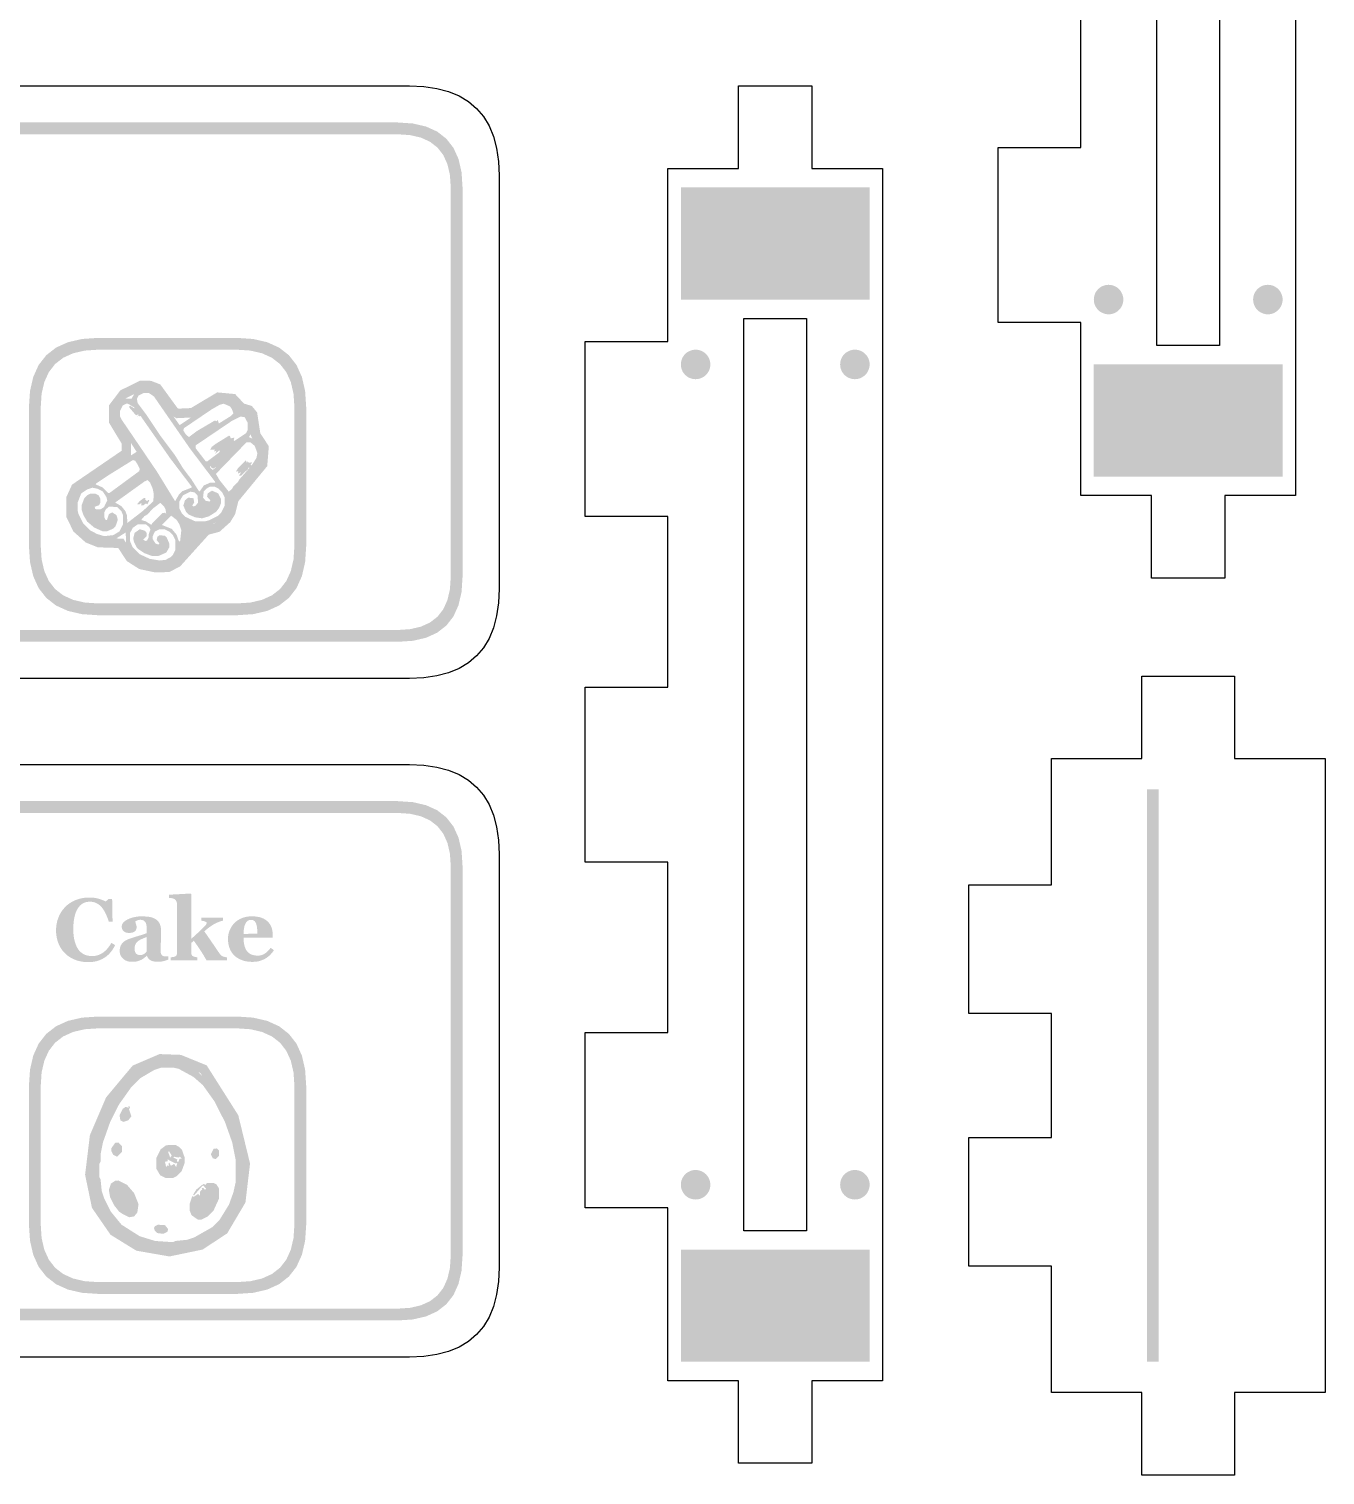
# Model space of a CAD drawing. Header units: millimetres. Extents: x 6 to 441, y 6 to 299.
# Drawn here: x 397.1 to 441.04, y 18.96 to 67.97 of the extents above; entities that cross this region are included whole.
import ezdxf

# ---------------------------------------------------------------- set-up
doc = ezdxf.new("R2010")
doc.units = ezdxf.units.MM
doc.layers.add('CUT', color=1, linetype='Continuous')
doc.layers.add('RASTER', color=7, linetype='Continuous')

msp = doc.modelspace()

# ---------------------------------------------------------------- hatches: boundary and pattern name
at = {"layer": 'RASTER'}
h = msp.add_hatch(color=7, dxfattribs=at)
h.paths.add_polyline_path([(350.2, 62.6), (350.234, 63.116), (350.338, 63.563), (350.509, 63.941), (350.75, 64.25), (351.059, 64.491), (351.438, 64.662), (351.884, 64.766), (352.4, 64.8), (409.6, 64.8), (410.116, 64.766), (410.563, 64.663), (410.941, 64.491), (411.25, 64.25), (411.491, 63.941), (411.663, 63.563), (411.766, 63.116), (411.8, 62.6), (411.8, 49.4), (411.766, 48.884), (411.662, 48.438), (411.491, 48.059), (411.25, 47.75), (410.941, 47.509), (410.563, 47.337), (410.116, 47.234), (409.6, 47.2), (352.4, 47.2), (351.884, 47.234), (351.438, 47.337), (351.059, 47.509), (350.75, 47.75), (350.509, 48.059), (350.338, 48.438), (350.234, 48.884), (350.2, 49.4)])
h.paths.add_polyline_path([(350.6, 62.6), (350.6, 49.4), (350.628, 48.978), (350.713, 48.613), (350.853, 48.303), (351.05, 48.05), (351.303, 47.853), (351.612, 47.713), (351.978, 47.628), (352.4, 47.6), (409.6, 47.6), (410.022, 47.628), (410.388, 47.713), (410.697, 47.853), (410.95, 48.05), (411.147, 48.303), (411.287, 48.613), (411.372, 48.978), (411.4, 49.4), (411.4, 62.6), (411.372, 63.022), (411.287, 63.387), (411.147, 63.697), (410.95, 63.95), (410.697, 64.147), (410.388, 64.288), (410.022, 64.372), (409.6, 64.4), (352.4, 64.4), (351.978, 64.372), (351.612, 64.288), (351.303, 64.147), (351.05, 63.95), (350.853, 63.697), (350.713, 63.387), (350.628, 63.022), (350.6, 62.6)], flags=0)
for points in [[(425.6, 62.6), (425.6, 58.8), (419.2, 58.8), (419.2, 62.6)], [(434.2, 58.799), (434.196, 58.734), (434.183, 58.67), (434.162, 58.608), (434.133, 58.549), (434.097, 58.495), (434.054, 58.445), (434.004, 58.402), (433.95, 58.366), (433.891, 58.337), (433.829, 58.316), (433.765, 58.303), (433.7, 58.299), (433.635, 58.303), (433.571, 58.316), (433.509, 58.337), (433.45, 58.366), (433.396, 58.402), (433.346, 58.445), (433.303, 58.495), (433.267, 58.549), (433.238, 58.608), (433.217, 58.67), (433.204, 58.734), (433.2, 58.799), (433.204, 58.864), (433.217, 58.928), (433.238, 58.99), (433.267, 59.049), (433.303, 59.103), (433.346, 59.153), (433.396, 59.196), (433.45, 59.232), (433.509, 59.261), (433.571, 59.282), (433.635, 59.295), (433.7, 59.299), (433.765, 59.295), (433.829, 59.282), (433.891, 59.261), (433.95, 59.232), (434.004, 59.196), (434.054, 59.153), (434.097, 59.103), (434.133, 59.049), (434.162, 58.99), (434.183, 58.928), (434.196, 58.864)], [(439.6, 58.799), (439.596, 58.734), (439.583, 58.67), (439.562, 58.608), (439.533, 58.549), (439.497, 58.495), (439.454, 58.445), (439.404, 58.402), (439.35, 58.366), (439.291, 58.337), (439.229, 58.316), (439.165, 58.303), (439.1, 58.299), (439.035, 58.303), (438.971, 58.316), (438.909, 58.337), (438.85, 58.366), (438.796, 58.402), (438.746, 58.445), (438.703, 58.495), (438.667, 58.549), (438.638, 58.608), (438.617, 58.67), (438.604, 58.734), (438.6, 58.799), (438.604, 58.864), (438.617, 58.928), (438.638, 58.99), (438.667, 59.049), (438.703, 59.103), (438.746, 59.153), (438.796, 59.196), (438.85, 59.232), (438.909, 59.261), (438.971, 59.282), (439.035, 59.295), (439.1, 59.299), (439.165, 59.295), (439.229, 59.282), (439.291, 59.261), (439.35, 59.232), (439.404, 59.196), (439.454, 59.153), (439.497, 59.103), (439.533, 59.049), (439.562, 58.99), (439.583, 58.928), (439.596, 58.864)], [(420.2, 56.6), (420.196, 56.535), (420.183, 56.471), (420.162, 56.409), (420.133, 56.35), (420.097, 56.296), (420.054, 56.246), (420.004, 56.203), (419.95, 56.167), (419.891, 56.138), (419.829, 56.117), (419.765, 56.104), (419.7, 56.1), (419.635, 56.104), (419.571, 56.117), (419.509, 56.138), (419.45, 56.167), (419.396, 56.203), (419.346, 56.246), (419.303, 56.296), (419.267, 56.35), (419.238, 56.409), (419.217, 56.471), (419.204, 56.535), (419.2, 56.6), (419.204, 56.665), (419.217, 56.729), (419.238, 56.791), (419.267, 56.85), (419.303, 56.904), (419.346, 56.954), (419.396, 56.997), (419.45, 57.033), (419.509, 57.062), (419.571, 57.083), (419.635, 57.096), (419.7, 57.1), (419.765, 57.096), (419.829, 57.083), (419.891, 57.062), (419.95, 57.033), (420.004, 56.997), (420.054, 56.954), (420.097, 56.904), (420.133, 56.85), (420.162, 56.791), (420.183, 56.729), (420.196, 56.665)], [(425.6, 56.6), (425.596, 56.535), (425.583, 56.471), (425.562, 56.409), (425.533, 56.35), (425.497, 56.296), (425.454, 56.246), (425.404, 56.203), (425.35, 56.167), (425.291, 56.138), (425.229, 56.117), (425.165, 56.104), (425.1, 56.1), (425.035, 56.104), (424.971, 56.117), (424.909, 56.138), (424.85, 56.167), (424.796, 56.203), (424.746, 56.246), (424.703, 56.296), (424.667, 56.35), (424.638, 56.409), (424.617, 56.471), (424.604, 56.535), (424.6, 56.6), (424.604, 56.665), (424.617, 56.729), (424.638, 56.791), (424.667, 56.85), (424.703, 56.904), (424.746, 56.954), (424.796, 56.997), (424.85, 57.033), (424.909, 57.062), (424.971, 57.083), (425.035, 57.096), (425.1, 57.1), (425.165, 57.096), (425.229, 57.083), (425.291, 57.062), (425.35, 57.033), (425.404, 56.997), (425.454, 56.954), (425.497, 56.904), (425.533, 56.85), (425.562, 56.791), (425.583, 56.729), (425.596, 56.665)], [(439.6, 56.599), (439.6, 52.799), (433.2, 52.799), (433.2, 56.599)], [(435.4, 42.2), (435.4, 22.8), (435, 22.8), (435, 42.2)], [(399.107, 36.344), (399.05, 36.345), (398.995, 36.349), (398.94, 36.355), (398.886, 36.363), (398.833, 36.373), (398.781, 36.386), (398.729, 36.401), (398.679, 36.418), (398.63, 36.438), (398.583, 36.459), (398.537, 36.483), (398.493, 36.509), (398.45, 36.537), (398.409, 36.567), (398.37, 36.599), (398.332, 36.633), (398.297, 36.668), (398.263, 36.706), (398.232, 36.745), (398.202, 36.787), (398.175, 36.83), (398.149, 36.876), (398.125, 36.924), (398.104, 36.973), (398.084, 37.025), (398.067, 37.077), (398.053, 37.131), (398.041, 37.186), (398.032, 37.243), (398.025, 37.3), (398.021, 37.359), (398.02, 37.42), (398.021, 37.479), (398.025, 37.538), (398.032, 37.596), (398.041, 37.652), (398.053, 37.708), (398.067, 37.762), (398.085, 37.815), (398.104, 37.867), (398.126, 37.918), (398.151, 37.967), (398.177, 38.014), (398.206, 38.059), (398.236, 38.103), (398.269, 38.145), (398.304, 38.185), (398.341, 38.224), (398.379, 38.26), (398.419, 38.294), (398.461, 38.325), (398.505, 38.355), (398.551, 38.383), (398.599, 38.408), (398.648, 38.432), (398.7, 38.453), (398.753, 38.472), (398.806, 38.489), (398.861, 38.503), (398.917, 38.514), (398.973, 38.523), (399.03, 38.529), (399.089, 38.533), (399.148, 38.534), (399.191, 38.534), (399.232, 38.532), (399.273, 38.528), (399.313, 38.524), (399.352, 38.518), (399.39, 38.511), (399.427, 38.502), (399.463, 38.493), (399.498, 38.482), (399.531, 38.471), (399.563, 38.46), (399.594, 38.448), (399.623, 38.436), (399.651, 38.424), (399.678, 38.411), (399.703, 38.398), (399.794, 38.479), (399.921, 38.479), (399.935, 37.72), (399.806, 37.72), (399.778, 37.804), (399.748, 37.882), (399.717, 37.954), (399.685, 38.021), (399.651, 38.082), (399.616, 38.137), (399.58, 38.186), (399.542, 38.23), (399.502, 38.268), (399.461, 38.301), (399.417, 38.329), (399.371, 38.352), (399.323, 38.369), (399.273, 38.382), (399.221, 38.39), (399.167, 38.392), (399.1, 38.388), (399.038, 38.377), (398.979, 38.358), (398.925, 38.332), (398.874, 38.297), (398.828, 38.256), (398.786, 38.207), (398.748, 38.15), (398.714, 38.086), (398.685, 38.016), (398.661, 37.94), (398.64, 37.858), (398.625, 37.77), (398.613, 37.676), (398.607, 37.576), (398.604, 37.469), (398.605, 37.409), (398.608, 37.35), (398.611, 37.294), (398.617, 37.24), (398.624, 37.188), (398.632, 37.139), (398.642, 37.092), (398.654, 37.047), (398.666, 37.004), (398.68, 36.963), (398.695, 36.925), (398.71, 36.889), (398.727, 36.855), (398.744, 36.822), (398.762, 36.793), (398.782, 36.765), (398.803, 36.738), (398.826, 36.713), (398.85, 36.69), (398.874, 36.668), (398.9, 36.649), (398.926, 36.631), (398.954, 36.615), (398.982, 36.601), (399.012, 36.589), (399.042, 36.579), (399.073, 36.57), (399.104, 36.562), (399.137, 36.557), (399.17, 36.553), (399.204, 36.55), (399.239, 36.549), (399.289, 36.551), (399.339, 36.556), (399.386, 36.565), (399.433, 36.577), (399.478, 36.593), (399.521, 36.612), (399.563, 36.635), (399.604, 36.661), (399.644, 36.69), (399.683, 36.724), (399.721, 36.76), (399.758, 36.801), (399.794, 36.845), (399.829, 36.892), (399.863, 36.943), (399.896, 36.998), (400.022, 36.921), (400.006, 36.89), (399.99, 36.859), (399.973, 36.829), (399.955, 36.799), (399.937, 36.771), (399.918, 36.743), (399.899, 36.717), (399.879, 36.691), (399.858, 36.666), (399.837, 36.642), (399.815, 36.618), (399.792, 36.596), (399.768, 36.575), (399.744, 36.554), (399.719, 36.534), (399.693, 36.516), (399.664, 36.496), (399.633, 36.478), (399.603, 36.46), (399.571, 36.444), (399.539, 36.429), (399.506, 36.415), (399.472, 36.402), (399.437, 36.39), (399.401, 36.379), (399.364, 36.37), (399.325, 36.362), (399.285, 36.356), (399.243, 36.351), (399.199, 36.347), (399.154, 36.345), (399.107, 36.344)], [(403.813, 36.4), (403.124, 36.4), (403.092, 36.455), (403.061, 36.508), (403.031, 36.559), (403.002, 36.607), (402.973, 36.654), (402.945, 36.698), (402.917, 36.74), (402.891, 36.78), (402.864, 36.819), (402.839, 36.857), (402.813, 36.894), (402.788, 36.93), (402.763, 36.966), (402.739, 37.001), (402.715, 37.036), (402.691, 37.069), (402.604, 36.995), (402.604, 36.675), (402.604, 36.663), (402.604, 36.65), (402.606, 36.639), (402.607, 36.627), (402.61, 36.617), (402.612, 36.607), (402.615, 36.598), (402.619, 36.589), (402.623, 36.581), (402.628, 36.573), (402.634, 36.566), (402.641, 36.56), (402.649, 36.554), (402.658, 36.548), (402.668, 36.543), (402.678, 36.539), (402.685, 36.536), (402.692, 36.533), (402.699, 36.531), (402.707, 36.528), (402.715, 36.526), (402.723, 36.523), (402.731, 36.521), (402.74, 36.519), (402.749, 36.517), (402.757, 36.515), (402.766, 36.513), (402.775, 36.511), (402.784, 36.51), (402.792, 36.509), (402.801, 36.508), (402.81, 36.507), (402.81, 36.4), (401.903, 36.4), (401.903, 36.507), (401.912, 36.508), (401.922, 36.509), (401.931, 36.509), (401.94, 36.51), (401.949, 36.511), (401.958, 36.513), (401.967, 36.514), (401.977, 36.515), (401.986, 36.516), (401.994, 36.518), (402.003, 36.519), (402.011, 36.521), (402.019, 36.523), (402.027, 36.525), (402.034, 36.527), (402.041, 36.529), (402.052, 36.533), (402.063, 36.538), (402.072, 36.543), (402.08, 36.549), (402.088, 36.556), (402.094, 36.563), (402.1, 36.571), (402.105, 36.579), (402.109, 36.587), (402.112, 36.597), (402.115, 36.607), (402.117, 36.618), (402.119, 36.629), (402.121, 36.641), (402.121, 36.653), (402.122, 36.667), (402.122, 38.3), (402.121, 38.312), (402.12, 38.324), (402.119, 38.337), (402.116, 38.349), (402.113, 38.362), (402.11, 38.374), (402.105, 38.387), (402.1, 38.4), (402.095, 38.413), (402.088, 38.425), (402.082, 38.436), (402.074, 38.446), (402.066, 38.455), (402.057, 38.464), (402.048, 38.472), (402.038, 38.479), (402.031, 38.483), (402.022, 38.487), (402.013, 38.491), (402.003, 38.495), (401.992, 38.498), (401.981, 38.502), (401.968, 38.505), (401.955, 38.508), (401.941, 38.511), (401.927, 38.513), (401.914, 38.515), (401.901, 38.517), (401.889, 38.519), (401.877, 38.521), (401.865, 38.522), (401.854, 38.523), (401.854, 38.629), (402.582, 38.668), (402.604, 38.644), (402.604, 37.132), (402.631, 37.157), (402.659, 37.183), (402.689, 37.209), (402.719, 37.237), (402.75, 37.265), (402.781, 37.295), (402.814, 37.325), (402.847, 37.357), (402.88, 37.388), (402.912, 37.418), (402.942, 37.446), (402.97, 37.473), (402.996, 37.499), (403.021, 37.523), (403.044, 37.546), (403.065, 37.567), (403.076, 37.58), (403.086, 37.591), (403.095, 37.601), (403.102, 37.611), (403.108, 37.62), (403.113, 37.629), (403.116, 37.636), (403.118, 37.643), (403.12, 37.649), (403.121, 37.655), (403.122, 37.659), (403.122, 37.664), (403.123, 37.667), (403.123, 37.67), (403.123, 37.673), (403.124, 37.674), (403.123, 37.681), (403.121, 37.687), (403.117, 37.693), (403.112, 37.699), (403.106, 37.704), (403.098, 37.709), (403.088, 37.714), (403.077, 37.718), (403.065, 37.723), (403.051, 37.727), (403.036, 37.731), (403.02, 37.735), (403.002, 37.739), (402.982, 37.742), (402.961, 37.746), (402.939, 37.749), (402.939, 37.853), (403.683, 37.853), (403.683, 37.752), (403.648, 37.742), (403.614, 37.732), (403.583, 37.722), (403.554, 37.712), (403.527, 37.703), (403.503, 37.693), (403.48, 37.684), (403.46, 37.675), (403.44, 37.666), (403.42, 37.656), (403.4, 37.645), (403.379, 37.633), (403.358, 37.621), (403.337, 37.608), (403.314, 37.594), (403.292, 37.579), (403.277, 37.569), (403.262, 37.559), (403.247, 37.549), (403.233, 37.539), (403.218, 37.528), (403.204, 37.518), (403.19, 37.507), (403.176, 37.496), (403.161, 37.485), (403.146, 37.474), (403.131, 37.461), (403.115, 37.448), (403.098, 37.434), (403.081, 37.42), (403.064, 37.405), (403.046, 37.389), (403.081, 37.337), (403.116, 37.287), (403.15, 37.237), (403.184, 37.188), (403.217, 37.141), (403.249, 37.094), (403.28, 37.048), (403.311, 37.004), (403.342, 36.959), (403.373, 36.914), (403.404, 36.868), (403.436, 36.821), (403.468, 36.774), (403.5, 36.726), (403.533, 36.678), (403.566, 36.629), (403.578, 36.612), (403.59, 36.597), (403.603, 36.583), (403.617, 36.571), (403.631, 36.56), (403.646, 36.551), (403.662, 36.543), (403.679, 36.536), (403.696, 36.531), (403.712, 36.526), (403.729, 36.521), (403.746, 36.517), (403.763, 36.514), (403.78, 36.511), (403.797, 36.509), (403.813, 36.507)], [(420.2, 28.799), (420.196, 28.734), (420.183, 28.67), (420.162, 28.608), (420.133, 28.549), (420.097, 28.495), (420.054, 28.445), (420.004, 28.402), (419.95, 28.366), (419.891, 28.337), (419.829, 28.316), (419.765, 28.303), (419.7, 28.299), (419.635, 28.303), (419.571, 28.316), (419.509, 28.337), (419.45, 28.366), (419.396, 28.402), (419.346, 28.445), (419.303, 28.495), (419.267, 28.549), (419.238, 28.608), (419.217, 28.67), (419.204, 28.734), (419.2, 28.799), (419.204, 28.864), (419.217, 28.928), (419.238, 28.99), (419.267, 29.049), (419.303, 29.103), (419.346, 29.153), (419.396, 29.196), (419.45, 29.232), (419.509, 29.261), (419.571, 29.282), (419.635, 29.295), (419.7, 29.299), (419.765, 29.295), (419.829, 29.282), (419.891, 29.261), (419.95, 29.232), (420.004, 29.196), (420.054, 29.153), (420.097, 29.103), (420.133, 29.049), (420.162, 28.99), (420.183, 28.928), (420.196, 28.864)], [(425.6, 28.799), (425.596, 28.734), (425.583, 28.67), (425.562, 28.608), (425.533, 28.549), (425.497, 28.495), (425.454, 28.445), (425.404, 28.402), (425.35, 28.366), (425.291, 28.337), (425.229, 28.316), (425.165, 28.303), (425.1, 28.299), (425.035, 28.303), (424.971, 28.316), (424.909, 28.337), (424.85, 28.366), (424.796, 28.402), (424.746, 28.445), (424.703, 28.495), (424.667, 28.549), (424.638, 28.608), (424.617, 28.67), (424.604, 28.734), (424.6, 28.799), (424.604, 28.864), (424.617, 28.928), (424.638, 28.99), (424.667, 29.049), (424.703, 29.103), (424.746, 29.153), (424.796, 29.196), (424.85, 29.232), (424.909, 29.261), (424.971, 29.282), (425.035, 29.295), (425.1, 29.299), (425.165, 29.295), (425.229, 29.282), (425.291, 29.261), (425.35, 29.232), (425.404, 29.196), (425.454, 29.153), (425.497, 29.103), (425.533, 29.049), (425.562, 28.99), (425.583, 28.928), (425.596, 28.864)], [(425.6, 26.599), (425.6, 22.799), (419.2, 22.799), (419.2, 26.599)]]:
    msp.add_hatch(color=7, dxfattribs=at).paths.add_polyline_path(points)
h = msp.add_hatch(color=7, dxfattribs=at)
h.paths.add_polyline_path([(397.1, 55.15), (397.137, 55.701), (397.247, 56.178), (397.43, 56.582), (397.688, 56.912), (398.018, 57.17), (398.422, 57.353), (398.899, 57.463), (399.45, 57.5), (404.15, 57.5), (404.701, 57.463), (405.178, 57.353), (405.582, 57.17), (405.913, 56.913), (406.17, 56.582), (406.353, 56.178), (406.463, 55.701), (406.5, 55.15), (406.5, 50.45), (406.463, 49.899), (406.353, 49.422), (406.17, 49.018), (405.913, 48.688), (405.582, 48.43), (405.178, 48.247), (404.701, 48.137), (404.15, 48.1), (399.45, 48.1), (398.899, 48.137), (398.422, 48.247), (398.018, 48.43), (397.688, 48.688), (397.43, 49.018), (397.247, 49.422), (397.137, 49.899), (397.1, 50.45)])
h.paths.add_polyline_path([(397.5, 55.15), (397.5, 50.45), (397.53, 49.993), (397.622, 49.597), (397.774, 49.262), (397.987, 48.988), (398.262, 48.774), (398.597, 48.622), (398.993, 48.53), (399.45, 48.5), (404.15, 48.5), (404.607, 48.53), (405.003, 48.622), (405.338, 48.774), (405.613, 48.988), (405.826, 49.262), (405.978, 49.597), (406.07, 49.993), (406.1, 50.45), (406.1, 55.15), (406.07, 55.607), (405.978, 56.003), (405.826, 56.338), (405.613, 56.612), (405.338, 56.826), (405.003, 56.978), (404.607, 57.07), (404.15, 57.1), (399.45, 57.1), (398.993, 57.07), (398.597, 56.978), (398.262, 56.826), (397.987, 56.613), (397.774, 56.338), (397.622, 56.003), (397.53, 55.607), (397.5, 55.15)], flags=0)
h = msp.add_hatch(color=7, dxfattribs=at)
h.paths.add_polyline_path([(400.872, 56.052), (401.241, 56.044), (401.552, 55.923), (402.136, 55.122), (402.175, 55.102), (402.591, 55.121), (403.482, 55.653), (404.09, 55.596), (404.393, 55.272), (404.656, 55.193), (404.836, 54.974), (404.944, 54.269), (405.233, 53.827), (405.178, 53.153), (404.201, 51.967), (404.09, 51.523), (403.924, 51.254), (403.56, 50.928), (403.197, 50.833), (402.226, 49.756), (401.86, 49.565), (401.382, 49.55), (400.839, 49.667), (400.418, 49.936), (400.126, 50.38), (399.435, 50.402), (399.024, 50.567), (398.608, 50.938), (398.371, 51.428), (398.371, 52.109), (398.561, 52.526), (400.239, 53.672), (400.239, 53.925), (399.81, 54.634), (399.81, 55.208), (400.197, 55.72)])
h.paths.add_polyline_path([(400.943, 55.73), (400.406, 55.466), (400.13, 55.101), (400.13, 54.724), (400.559, 54.014), (400.559, 53.503), (398.815, 52.312), (398.691, 52.039), (398.691, 51.502), (398.868, 51.135), (399.195, 50.843), (399.501, 50.72), (400.303, 50.695), (400.648, 50.169), (400.963, 49.968), (401.411, 49.871), (401.777, 49.883), (402.027, 50.013), (403.024, 51.119), (403.404, 51.218), (403.676, 51.462), (403.792, 51.648), (403.908, 52.115), (404.867, 53.279), (404.905, 53.743), (404.638, 54.152), (404.533, 54.839), (404.471, 54.915), (404.219, 54.99), (403.939, 55.289), (403.556, 55.325), (402.686, 54.806), (402.104, 54.778), (401.922, 54.872), (401.348, 55.658), (401.177, 55.725), (400.943, 55.73)], flags=0)
h = msp.add_hatch(color=7, dxfattribs=at)
h.paths.add_polyline_path([(400.938, 55.794), (401.162, 55.804), (401.406, 55.68), (402.21, 54.542), (403.261, 55.245), (403.573, 55.402), (403.84, 55.402), (404.018, 55.312), (404.085, 55.245), (404.199, 55.024), (404.41, 55), (404.554, 54.91), (404.677, 54.666), (404.677, 54.364), (404.62, 54.22), (404.554, 54.14), (404.788, 54.039), (404.888, 53.939), (405.012, 53.628), (404.979, 53.393), (404.821, 53.115), (403.931, 52.064), (403.907, 51.82), (403.84, 51.619), (403.75, 51.475), (403.516, 51.274), (403.06, 51.093), (402.913, 50.906), (402.726, 50.725), (402.679, 50.638), (402.424, 50.39), (402.377, 50.303), (402.009, 49.935), (401.765, 49.811), (401.296, 49.811), (400.961, 49.911), (400.683, 50.069), (400.549, 50.203), (400.425, 50.414), (400.392, 50.514), (400.382, 50.906), (400.024, 50.681), (399.789, 50.615), (399.522, 50.648), (399.143, 50.805), (399.043, 50.872), (398.775, 51.174), (398.618, 51.518), (398.618, 51.686), (398.584, 51.753), (398.651, 52.121), (398.808, 52.399), (400.75, 53.638), (400.369, 54.24), (400.181, 54.488), (400.057, 54.733), (400.024, 54.967), (400.134, 55.258), (400.215, 55.345), (400.392, 55.436), (400.583, 55.446), (400.717, 55.68)])
h.paths.add_polyline_path([(400.995, 55.636), (400.817, 55.546), (400.76, 55.436), (400.784, 55.292), (401.072, 54.91), (401.554, 54.187), (402.043, 53.537), (402.324, 53.082), (402.612, 52.7), (402.859, 52.312), (402.893, 52.299), (403.027, 52.499), (403.238, 52.59), (403.429, 52.6), (402.558, 53.752), (401.339, 55.513), (401.162, 55.636)], flags=0)
h.paths.add_polyline_path([(400.392, 55.268), (400.282, 55.211), (400.191, 55.034), (400.191, 54.833), (400.248, 54.722), (401.44, 52.968), (402.056, 51.964), (402.19, 52.198), (402.29, 52.299), (402.625, 52.432), (402.612, 52.466), (401.889, 53.417), (400.884, 54.856), (400.837, 54.843), (400.837, 54.89), (400.77, 54.81), (400.817, 54.923), (400.75, 54.876), (400.717, 54.89), (400.516, 55.124), (400.492, 55.168), (400.526, 55.201), (400.67, 55.111), (400.67, 55.144), (400.459, 55.268)], flags=0)
h.paths.add_polyline_path([(403.706, 55.268), (403.573, 55.235), (403.295, 55.077), (402.357, 54.441), (402.334, 54.364), (402.424, 54.22), (402.525, 54.14), (402.792, 54.341), (403.362, 54.676), (403.405, 54.699), (403.462, 54.676), (403.496, 54.722), (403.539, 54.599), (403.951, 54.856), (404.031, 54.943), (403.984, 55.077), (403.917, 55.178)], flags=0)
h.paths.add_polyline_path([(404.276, 54.833), (403.964, 54.676), (402.746, 53.852), (402.759, 53.752), (403.094, 53.316), (403.147, 53.316), (403.549, 53.618), (403.573, 53.661), (403.549, 53.685), (403.415, 53.571), (403.462, 53.685), (403.382, 53.638), (403.395, 53.718), (403.248, 53.705), (403.295, 53.805), (403.429, 53.906), (403.884, 54.187), (403.917, 54.173), (403.941, 54.096), (404.065, 54.12), (404.041, 54.029), (404.065, 54.006), (404.466, 54.274), (404.51, 54.364), (404.51, 54.632), (404.42, 54.81)], flags=0)
h.paths.add_polyline_path([(404.477, 53.962), (403.439, 52.891), (403.563, 52.68), (403.874, 52.289), (403.984, 52.379), (404.031, 52.466), (404.185, 52.613), (404.232, 52.7), (404.577, 53.092), (404.554, 53.115), (404.52, 53.048), (404.299, 52.834), (404.219, 52.834), (404.299, 52.948), (404.185, 52.901), (404.199, 52.982), (404.118, 52.968), (404.185, 53.082), (404.453, 53.35), (404.487, 53.269), (404.52, 53.316), (404.554, 53.269), (404.667, 53.283), (404.61, 53.192), (404.654, 53.182), (404.811, 53.427), (404.845, 53.594), (404.754, 53.839), (404.61, 53.962)], flags=0)
h.paths.add_polyline_path([(400.626, 53.36), (399.779, 52.834), (399.378, 52.566), (399.364, 52.533), (399.599, 52.432), (399.779, 52.245), (399.833, 52.245), (400.837, 52.982), (400.861, 53.059), (400.77, 53.236), (400.703, 53.336)], flags=0)
h.paths.add_polyline_path([(403.271, 53.159), (403.238, 53.125), (403.261, 53.082), (403.338, 53.025), (403.462, 53.136), (403.348, 53.069), (403.281, 53.102)], flags=0)
h.paths.add_polyline_path([(401.119, 52.68), (401.018, 52.633), (400.024, 51.92), (400.235, 51.796), (400.369, 51.629), (400.425, 51.485), (400.436, 51.227), (400.971, 51.642), (401.319, 51.964), (401.329, 52.222), (401.296, 52.389), (401.206, 52.6)], flags=0)
h.paths.add_polyline_path([(403.238, 52.456), (403.127, 52.399), (403.027, 52.299), (403.003, 52.088), (403.094, 51.977), (403.238, 51.954), (403.248, 51.997), (403.137, 52.121), (403.161, 52.232), (403.305, 52.322), (403.516, 52.232), (403.606, 52.054), (403.606, 51.887), (403.549, 51.743), (403.449, 51.609), (403.204, 51.452), (402.97, 51.385), (402.736, 51.418), (402.525, 51.508), (402.424, 51.609), (402.334, 51.82), (402.391, 51.997), (402.501, 52.088), (402.679, 52.064), (402.702, 51.92), (402.635, 51.82), (402.669, 51.786), (402.746, 51.81), (402.836, 51.92), (402.813, 52.165), (402.712, 52.265), (402.568, 52.289), (402.324, 52.165), (402.2, 51.954), (402.2, 51.719), (402.29, 51.542), (402.391, 51.441), (402.736, 51.284), (403.07, 51.284), (403.204, 51.318), (403.516, 51.475), (403.616, 51.575), (403.74, 51.82), (403.74, 52.088), (403.65, 52.265), (403.516, 52.399), (403.405, 52.456)], flags=0)
h.paths.add_polyline_path([(399.254, 52.422), (399.076, 52.366), (398.875, 52.232), (398.751, 51.92), (398.751, 51.652), (398.785, 51.518), (398.942, 51.207), (399.177, 50.973), (399.421, 50.849), (399.655, 50.782), (399.957, 50.815), (400.168, 50.939), (400.292, 51.184), (400.292, 51.485), (400.235, 51.629), (400.101, 51.763), (399.823, 51.786), (399.712, 51.696), (399.655, 51.585), (399.655, 51.418), (399.699, 51.328), (399.746, 51.328), (399.813, 51.529), (399.923, 51.585), (400.067, 51.495), (400.114, 51.341), (400.034, 51.107), (399.967, 51.04), (399.756, 50.949), (399.588, 50.949), (399.311, 51.073), (399.076, 51.274), (398.952, 51.485), (398.885, 51.686), (398.885, 51.82), (398.976, 52.064), (399.076, 52.165), (399.187, 52.222), (399.354, 52.222), (399.465, 52.165), (399.522, 52.054), (399.522, 51.92), (399.478, 51.83), (399.331, 51.776), (399.344, 51.709), (399.388, 51.686), (399.522, 51.686), (399.645, 51.763), (399.756, 51.987), (399.732, 52.098), (399.599, 52.299), (399.421, 52.389)], flags=0)
h.paths.add_polyline_path([(401.005, 52.078), (401.052, 52.078), (401.038, 52.031), (401.105, 51.964), (401.139, 52.011), (401.185, 52.011), (401.119, 51.863), (401.062, 51.887), (400.985, 51.83), (400.904, 51.83), (400.918, 51.91), (400.851, 51.863), (400.77, 51.863), (400.851, 51.964)], flags=0)
h.paths.add_polyline_path([(401.554, 51.91), (401.319, 51.729), (401.105, 51.508), (401.018, 51.462), (400.904, 51.328), (401.062, 51.284), (401.252, 51.16), (401.286, 51.227), (401.621, 51.562), (401.721, 51.575), (401.755, 51.529), (401.731, 51.686), (401.674, 51.796)], flags=0)
h.paths.add_polyline_path([(401.922, 51.475), (401.607, 51.16), (401.942, 51.026), (402.11, 50.825), (402.166, 50.648), (402.223, 50.591), (402.267, 50.983), (402.2, 51.184), (402.11, 51.328)], flags=0)
h.paths.add_polyline_path([(400.794, 51.184), (400.616, 51.06), (400.526, 50.882), (400.526, 50.615), (400.616, 50.404), (400.851, 50.169), (401.196, 50.012), (401.54, 49.955), (401.731, 49.978), (401.909, 50.069), (401.976, 50.136), (402.066, 50.313), (402.066, 50.648), (401.976, 50.825), (401.875, 50.926), (401.698, 51.016), (401.53, 51.016), (401.373, 50.939), (401.296, 50.782), (401.296, 50.681), (401.386, 50.538), (401.487, 50.491), (401.52, 50.538), (401.43, 50.648), (401.453, 50.758), (401.53, 50.815), (401.708, 50.792), (401.775, 50.725), (401.865, 50.514), (401.865, 50.414), (401.755, 50.223), (401.497, 50.112), (401.262, 50.112), (401.018, 50.203), (400.817, 50.337), (400.75, 50.404), (400.66, 50.581), (400.636, 50.705), (400.683, 50.892), (400.861, 51.016), (401.038, 50.959), (401.095, 50.882), (401.095, 50.782), (400.971, 50.658), (401.062, 50.615), (401.105, 50.638), (401.162, 50.748), (401.162, 50.849), (401.219, 51.006), (401.172, 51.093), (401.062, 51.184)], flags=0)
h = msp.add_hatch(color=7, dxfattribs=at)
h.paths.add_polyline_path([(350.2, 39.6), (350.234, 40.116), (350.338, 40.563), (350.509, 40.941), (350.75, 41.25), (351.059, 41.491), (351.438, 41.663), (351.884, 41.766), (352.4, 41.8), (409.6, 41.8), (410.116, 41.766), (410.563, 41.662), (410.941, 41.491), (411.25, 41.25), (411.491, 40.941), (411.663, 40.563), (411.766, 40.116), (411.8, 39.6), (411.8, 26.4), (411.766, 25.884), (411.662, 25.438), (411.491, 25.059), (411.25, 24.75), (410.941, 24.509), (410.563, 24.337), (410.116, 24.234), (409.6, 24.2), (352.4, 24.2), (351.884, 24.234), (351.438, 24.338), (351.059, 24.509), (350.75, 24.75), (350.509, 25.059), (350.338, 25.438), (350.234, 25.884), (350.2, 26.4)])
h.paths.add_polyline_path([(350.6, 39.6), (350.6, 26.4), (350.628, 25.978), (350.713, 25.612), (350.853, 25.303), (351.05, 25.05), (351.303, 24.853), (351.612, 24.713), (351.978, 24.628), (352.4, 24.6), (409.6, 24.6), (410.022, 24.628), (410.388, 24.713), (410.697, 24.853), (410.95, 25.05), (411.147, 25.303), (411.287, 25.612), (411.372, 25.978), (411.4, 26.4), (411.4, 39.6), (411.372, 40.022), (411.287, 40.388), (411.147, 40.697), (410.95, 40.95), (410.697, 41.147), (410.388, 41.287), (410.022, 41.372), (409.6, 41.4), (352.4, 41.4), (351.978, 41.372), (351.612, 41.287), (351.303, 41.147), (351.05, 40.95), (350.853, 40.697), (350.713, 40.388), (350.628, 40.022), (350.6, 39.6)], flags=0)
h = msp.add_hatch(color=7, dxfattribs=at)
h.paths.add_polyline_path([(401.821, 36.431), (401.805, 36.424), (401.788, 36.417), (401.77, 36.411), (401.751, 36.404), (401.732, 36.398), (401.711, 36.391), (401.691, 36.385), (401.669, 36.379), (401.647, 36.374), (401.624, 36.369), (401.602, 36.365), (401.578, 36.362), (401.555, 36.359), (401.531, 36.358), (401.507, 36.356), (401.483, 36.356), (401.439, 36.357), (401.399, 36.359), (401.361, 36.364), (401.327, 36.369), (401.295, 36.377), (401.266, 36.386), (401.241, 36.397), (401.218, 36.41), (401.197, 36.424), (401.179, 36.439), (401.162, 36.456), (401.146, 36.475), (401.133, 36.494), (401.121, 36.516), (401.111, 36.538), (401.102, 36.563), (401.093, 36.563), (401.081, 36.55), (401.069, 36.539), (401.056, 36.527), (401.044, 36.516), (401.032, 36.506), (401.021, 36.496), (401.009, 36.487), (400.997, 36.478), (400.986, 36.469), (400.974, 36.461), (400.962, 36.453), (400.95, 36.445), (400.937, 36.438), (400.924, 36.431), (400.912, 36.424), (400.898, 36.418), (400.881, 36.41), (400.864, 36.403), (400.848, 36.396), (400.831, 36.39), (400.814, 36.384), (400.798, 36.379), (400.782, 36.374), (400.766, 36.37), (400.749, 36.366), (400.731, 36.363), (400.711, 36.361), (400.69, 36.358), (400.666, 36.357), (400.642, 36.356), (400.616, 36.355), (400.588, 36.355), (400.546, 36.356), (400.506, 36.361), (400.467, 36.369), (400.43, 36.38), (400.395, 36.394), (400.361, 36.411), (400.329, 36.431), (400.298, 36.455), (400.27, 36.481), (400.245, 36.509), (400.225, 36.539), (400.208, 36.572), (400.195, 36.606), (400.185, 36.642), (400.18, 36.68), (400.178, 36.721), (400.178, 36.744), (400.179, 36.767), (400.181, 36.788), (400.184, 36.809), (400.188, 36.829), (400.193, 36.848), (400.198, 36.866), (400.204, 36.883), (400.211, 36.899), (400.219, 36.915), (400.227, 36.93), (400.236, 36.945), (400.246, 36.96), (400.256, 36.974), (400.267, 36.988), (400.279, 37.001), (400.29, 37.012), (400.302, 37.023), (400.314, 37.033), (400.326, 37.043), (400.339, 37.053), (400.353, 37.062), (400.366, 37.07), (400.381, 37.078), (400.395, 37.086), (400.41, 37.093), (400.426, 37.101), (400.441, 37.108), (400.457, 37.115), (400.474, 37.122), (400.49, 37.129), (400.507, 37.135), (400.541, 37.147), (400.577, 37.16), (400.614, 37.172), (400.652, 37.185), (400.693, 37.197), (400.735, 37.21), (400.778, 37.223), (400.824, 37.236), (400.868, 37.249), (400.91, 37.261), (400.948, 37.273), (400.983, 37.285), (401.016, 37.296), (401.045, 37.308), (401.07, 37.318), (401.093, 37.329), (401.093, 37.469), (401.093, 37.479), (401.093, 37.489), (401.092, 37.5), (401.092, 37.512), (401.091, 37.524), (401.09, 37.537), (401.089, 37.551), (401.087, 37.566), (401.086, 37.581), (401.084, 37.595), (401.081, 37.608), (401.078, 37.621), (401.075, 37.634), (401.071, 37.645), (401.067, 37.657), (401.063, 37.667), (401.057, 37.679), (401.051, 37.69), (401.044, 37.7), (401.036, 37.71), (401.028, 37.72), (401.019, 37.729), (401.009, 37.738), (400.998, 37.746), (400.987, 37.754), (400.974, 37.76), (400.961, 37.766), (400.947, 37.77), (400.932, 37.774), (400.916, 37.776), (400.9, 37.778), (400.882, 37.778), (400.867, 37.778), (400.851, 37.777), (400.837, 37.776), (400.823, 37.774), (400.81, 37.771), (400.798, 37.768), (400.786, 37.764), (400.775, 37.76), (400.764, 37.756), (400.754, 37.751), (400.745, 37.746), (400.736, 37.742), (400.727, 37.737), (400.719, 37.732), (400.712, 37.728), (400.705, 37.723), (400.706, 37.715), (400.708, 37.706), (400.711, 37.696), (400.714, 37.686), (400.717, 37.674), (400.721, 37.662), (400.725, 37.648), (400.73, 37.633), (400.735, 37.618), (400.739, 37.604), (400.742, 37.589), (400.745, 37.574), (400.748, 37.56), (400.749, 37.546), (400.75, 37.532), (400.75, 37.518), (400.75, 37.511), (400.75, 37.504), (400.749, 37.497), (400.747, 37.49), (400.745, 37.482), (400.743, 37.473), (400.74, 37.465), (400.737, 37.455), (400.734, 37.446), (400.73, 37.438), (400.726, 37.43), (400.721, 37.422), (400.716, 37.415), (400.711, 37.408), (400.705, 37.402), (400.699, 37.396), (400.691, 37.389), (400.682, 37.382), (400.673, 37.376), (400.664, 37.37), (400.654, 37.365), (400.644, 37.36), (400.634, 37.355), (400.624, 37.351), (400.613, 37.347), (400.6, 37.344), (400.586, 37.341), (400.571, 37.339), (400.554, 37.337), (400.536, 37.336), (400.517, 37.335), (400.496, 37.335), (400.466, 37.335), (400.438, 37.338), (400.412, 37.343), (400.388, 37.349), (400.365, 37.358), (400.345, 37.368), (400.326, 37.38), (400.31, 37.394), (400.295, 37.409), (400.282, 37.426), (400.271, 37.443), (400.262, 37.462), (400.255, 37.482), (400.251, 37.503), (400.248, 37.525), (400.247, 37.548), (400.248, 37.569), (400.251, 37.588), (400.256, 37.608), (400.263, 37.626), (400.272, 37.644), (400.283, 37.662), (400.296, 37.679), (400.312, 37.696), (400.329, 37.712), (400.346, 37.727), (400.365, 37.741), (400.384, 37.755), (400.404, 37.768), (400.426, 37.781), (400.448, 37.792), (400.471, 37.803), (400.494, 37.814), (400.519, 37.824), (400.544, 37.833), (400.57, 37.842), (400.597, 37.851), (400.625, 37.858), (400.654, 37.865), (400.683, 37.871), (400.713, 37.877), (400.742, 37.882), (400.771, 37.886), (400.799, 37.89), (400.826, 37.892), (400.853, 37.894), (400.88, 37.895), (400.906, 37.896), (400.941, 37.895), (400.975, 37.895), (401.009, 37.893), (401.042, 37.891), (401.074, 37.889), (401.106, 37.886), (401.136, 37.883), (401.167, 37.879), (401.196, 37.874), (401.224, 37.868), (401.252, 37.861), (401.279, 37.853), (401.306, 37.844), (401.331, 37.833), (401.356, 37.822), (401.38, 37.809), (401.402, 37.796), (401.423, 37.781), (401.443, 37.764), (401.462, 37.746), (401.479, 37.727), (401.496, 37.706), (401.511, 37.684), (401.525, 37.66), (401.537, 37.635), (401.548, 37.608), (401.557, 37.579), (401.565, 37.548), (401.571, 37.516), (401.575, 37.481), (401.577, 37.445), (401.578, 37.406), (401.578, 37.364), (401.578, 37.32), (401.577, 37.274), (401.576, 37.225), (401.576, 37.175), (401.574, 37.123), (401.573, 37.07), (401.572, 37.014), (401.57, 36.959), (401.569, 36.91), (401.568, 36.865), (401.567, 36.826), (401.566, 36.791), (401.565, 36.761), (401.565, 36.735), (401.565, 36.715), (401.565, 36.699), (401.566, 36.684), (401.568, 36.669), (401.57, 36.656), (401.573, 36.643), (401.576, 36.632), (401.58, 36.621), (401.585, 36.611), (401.59, 36.602), (401.596, 36.593), (401.603, 36.585), (401.61, 36.578), (401.618, 36.571), (401.626, 36.565), (401.636, 36.559), (401.646, 36.554), (401.652, 36.551), (401.66, 36.549), (401.668, 36.546), (401.678, 36.544), (401.688, 36.543), (401.699, 36.542), (401.711, 36.541), (401.724, 36.54), (401.737, 36.539), (401.75, 36.539), (401.763, 36.539), (401.775, 36.538), (401.787, 36.538), (401.799, 36.538), (401.81, 36.538), (401.821, 36.538)])
h.paths.add_polyline_path([(401.093, 37.194), (401.073, 37.187), (401.052, 37.18), (401.032, 37.172), (401.012, 37.164), (400.991, 37.156), (400.971, 37.148), (400.951, 37.139), (400.931, 37.13), (400.911, 37.121), (400.892, 37.112), (400.874, 37.103), (400.857, 37.093), (400.841, 37.084), (400.826, 37.074), (400.812, 37.065), (400.799, 37.055), (400.786, 37.044), (400.773, 37.033), (400.761, 37.021), (400.75, 37.008), (400.74, 36.995), (400.731, 36.98), (400.722, 36.966), (400.714, 36.95), (400.707, 36.934), (400.7, 36.917), (400.695, 36.899), (400.691, 36.881), (400.687, 36.862), (400.685, 36.842), (400.684, 36.821), (400.683, 36.8), (400.684, 36.772), (400.686, 36.747), (400.69, 36.723), (400.696, 36.701), (400.703, 36.682), (400.712, 36.664), (400.723, 36.648), (400.735, 36.634), (400.748, 36.622), (400.763, 36.612), (400.778, 36.603), (400.793, 36.596), (400.81, 36.59), (400.827, 36.586), (400.845, 36.584), (400.863, 36.583), (400.883, 36.584), (400.902, 36.585), (400.92, 36.588), (400.937, 36.591), (400.953, 36.596), (400.968, 36.602), (400.982, 36.608), (400.996, 36.616), (401.009, 36.625), (401.021, 36.634), (401.033, 36.643), (401.045, 36.653), (401.056, 36.663), (401.067, 36.674), (401.077, 36.686), (401.087, 36.697)], flags=0)
h = msp.add_hatch(color=7, dxfattribs=at)
h.paths.add_polyline_path([(405.404, 36.75), (405.391, 36.729), (405.377, 36.709), (405.363, 36.689), (405.348, 36.669), (405.332, 36.649), (405.315, 36.63), (405.298, 36.611), (405.281, 36.593), (405.262, 36.574), (405.243, 36.557), (405.223, 36.54), (405.203, 36.524), (405.182, 36.508), (405.161, 36.494), (405.138, 36.479), (405.116, 36.466), (405.091, 36.452), (405.067, 36.44), (405.042, 36.428), (405.017, 36.417), (404.992, 36.407), (404.967, 36.398), (404.942, 36.389), (404.917, 36.382), (404.892, 36.375), (404.865, 36.369), (404.838, 36.364), (404.809, 36.36), (404.78, 36.357), (404.75, 36.355), (404.719, 36.354), (404.687, 36.353), (404.633, 36.354), (404.582, 36.357), (404.532, 36.362), (404.485, 36.369), (404.439, 36.377), (404.395, 36.388), (404.353, 36.4), (404.312, 36.415), (404.274, 36.431), (404.237, 36.448), (404.202, 36.467), (404.169, 36.487), (404.137, 36.508), (404.107, 36.531), (404.079, 36.555), (404.052, 36.58), (404.027, 36.607), (404.004, 36.635), (403.983, 36.663), (403.963, 36.694), (403.944, 36.725), (403.928, 36.757), (403.913, 36.791), (403.899, 36.826), (403.887, 36.861), (403.877, 36.898), (403.868, 36.935), (403.861, 36.973), (403.856, 37.012), (403.852, 37.051), (403.849, 37.091), (403.849, 37.132), (403.849, 37.17), (403.852, 37.206), (403.856, 37.243), (403.862, 37.279), (403.87, 37.314), (403.88, 37.35), (403.891, 37.384), (403.904, 37.419), (403.918, 37.453), (403.934, 37.485), (403.951, 37.517), (403.97, 37.548), (403.99, 37.578), (404.012, 37.607), (404.035, 37.635), (404.06, 37.663), (404.085, 37.688), (404.113, 37.712), (404.142, 37.735), (404.172, 37.757), (404.204, 37.777), (404.238, 37.796), (404.274, 37.814), (404.311, 37.831), (404.349, 37.846), (404.389, 37.859), (404.43, 37.87), (404.471, 37.879), (404.514, 37.887), (404.558, 37.892), (404.604, 37.895), (404.65, 37.896), (404.7, 37.895), (404.748, 37.892), (404.793, 37.889), (404.837, 37.883), (404.878, 37.876), (404.916, 37.868), (404.953, 37.857), (404.987, 37.846), (405.019, 37.833), (405.05, 37.819), (405.079, 37.803), (405.107, 37.786), (405.134, 37.769), (405.159, 37.75), (405.183, 37.729), (405.205, 37.708), (405.225, 37.687), (405.244, 37.664), (405.261, 37.641), (405.277, 37.617), (405.292, 37.592), (405.305, 37.566), (405.316, 37.539), (405.327, 37.511), (405.336, 37.483), (405.343, 37.454), (405.35, 37.424), (405.355, 37.395), (405.359, 37.365), (405.362, 37.335), (405.364, 37.304), (405.365, 37.273), (405.365, 37.178), (404.375, 37.178), (404.376, 37.105), (404.382, 37.037), (404.391, 36.973), (404.403, 36.913), (404.42, 36.859), (404.44, 36.808), (404.463, 36.762), (404.49, 36.721), (404.521, 36.684), (404.557, 36.652), (404.596, 36.625), (404.64, 36.603), (404.688, 36.586), (404.74, 36.574), (404.797, 36.567), (404.858, 36.564), (404.892, 36.565), (404.925, 36.569), (404.957, 36.575), (404.989, 36.583), (405.019, 36.594), (405.049, 36.606), (405.078, 36.622), (405.105, 36.64), (405.132, 36.659), (405.158, 36.68), (405.183, 36.702), (405.207, 36.725), (405.23, 36.75), (405.252, 36.775), (405.273, 36.802), (405.293, 36.831)])
h.paths.add_polyline_path([(404.845, 37.307), (404.845, 37.329), (404.844, 37.351), (404.843, 37.373), (404.843, 37.396), (404.841, 37.418), (404.84, 37.441), (404.838, 37.464), (404.836, 37.487), (404.834, 37.509), (404.831, 37.531), (404.827, 37.551), (404.824, 37.571), (404.82, 37.589), (404.815, 37.606), (404.81, 37.623), (404.805, 37.638), (404.799, 37.654), (404.792, 37.67), (404.784, 37.685), (404.776, 37.698), (404.767, 37.711), (404.758, 37.722), (404.748, 37.732), (404.737, 37.742), (404.726, 37.75), (404.714, 37.757), (404.701, 37.763), (404.688, 37.768), (404.674, 37.772), (404.659, 37.775), (404.644, 37.776), (404.628, 37.777), (404.6, 37.775), (404.574, 37.77), (404.55, 37.761), (404.526, 37.748), (404.505, 37.732), (404.484, 37.713), (404.465, 37.689), (404.448, 37.663), (404.432, 37.632), (404.418, 37.597), (404.406, 37.558), (404.396, 37.515), (404.388, 37.468), (404.381, 37.416), (404.377, 37.361), (404.375, 37.301)], flags=0)
h = msp.add_hatch(color=7, dxfattribs=at)
h.paths.add_polyline_path([(397.1, 32.15), (397.137, 32.701), (397.247, 33.178), (397.43, 33.582), (397.688, 33.912), (398.018, 34.17), (398.422, 34.353), (398.899, 34.463), (399.45, 34.5), (404.15, 34.5), (404.701, 34.463), (405.178, 34.353), (405.582, 34.17), (405.913, 33.912), (406.17, 33.582), (406.353, 33.178), (406.463, 32.701), (406.5, 32.15), (406.5, 27.45), (406.463, 26.899), (406.353, 26.422), (406.17, 26.018), (405.913, 25.688), (405.582, 25.43), (405.178, 25.247), (404.701, 25.137), (404.15, 25.1), (399.45, 25.1), (398.899, 25.137), (398.422, 25.247), (398.018, 25.43), (397.688, 25.688), (397.43, 26.018), (397.247, 26.422), (397.137, 26.899), (397.1, 27.45)])
h.paths.add_polyline_path([(397.5, 32.15), (397.5, 27.45), (397.53, 26.993), (397.622, 26.597), (397.774, 26.262), (397.987, 25.987), (398.262, 25.774), (398.597, 25.622), (398.993, 25.53), (399.45, 25.5), (404.15, 25.5), (404.607, 25.53), (405.003, 25.622), (405.338, 25.774), (405.613, 25.987), (405.826, 26.262), (405.978, 26.597), (406.07, 26.993), (406.1, 27.45), (406.1, 32.15), (406.07, 32.607), (405.978, 33.003), (405.826, 33.338), (405.613, 33.613), (405.338, 33.826), (405.003, 33.978), (404.607, 34.07), (404.15, 34.1), (399.45, 34.1), (398.993, 34.07), (398.597, 33.978), (398.262, 33.826), (397.987, 33.613), (397.774, 33.338), (397.622, 33.003), (397.53, 32.607), (397.5, 32.15)], flags=0)
h = msp.add_hatch(color=7, dxfattribs=at)
h.paths.add_polyline_path([(401.529, 33.228), (402.252, 33.201), (403.126, 32.845), (404.197, 31.155), (404.596, 29.518), (404.44, 28.197), (403.821, 27.151), (402.988, 26.603), (401.863, 26.369), (400.741, 26.565), (399.866, 27.105), (399.237, 28.016), (399.004, 29.139), (399.167, 30.479), (399.716, 31.76), (400.616, 32.837)])
h.paths.add_polyline_path([(401.589, 32.905), (400.812, 32.573), (399.992, 31.591), (399.479, 30.395), (399.328, 29.153), (399.537, 28.144), (400.091, 27.342), (400.857, 26.869), (401.858, 26.695), (402.864, 26.904), (403.583, 27.377), (404.13, 28.301), (404.272, 29.498), (403.899, 31.029), (402.911, 32.588), (402.184, 32.883), (401.589, 32.905)], flags=0)
h = msp.add_hatch(color=7, dxfattribs=at)
h.paths.add_polyline_path([(401.51, 32.954), (402.102, 32.966), (402.343, 32.885), (402.837, 32.616), (403.28, 32.174), (403.561, 31.772), (403.871, 31.197), (404.152, 30.473), (404.313, 29.789), (404.313, 28.824), (404.273, 28.623), (404.072, 28.02), (403.883, 27.686), (403.4, 27.163), (403.159, 27.002), (402.785, 26.813), (402.182, 26.653), (401.458, 26.653), (401.257, 26.693), (400.775, 26.854), (400.36, 27.083), (399.999, 27.364), (399.757, 27.646), (399.407, 28.342), (399.287, 28.824), (399.287, 29.709), (399.327, 29.789), (399.367, 30.191), (399.488, 30.593), (399.838, 31.41), (400.159, 31.932), (400.602, 32.455), (401.044, 32.777)])
h.paths.add_polyline_path([(401.579, 32.765), (401.338, 32.684), (400.883, 32.415), (400.561, 32.093), (400.159, 31.53), (399.85, 30.915), (399.608, 30.232), (399.528, 29.829), (399.528, 29.588), (399.488, 29.508), (399.488, 29.065), (399.528, 28.985), (399.568, 28.583), (399.649, 28.342), (399.878, 27.887), (400.24, 27.445), (400.855, 27.055), (401.378, 26.894), (401.981, 26.854), (402.061, 26.894), (402.463, 26.934), (402.705, 27.015), (403.32, 27.364), (403.561, 27.606), (403.883, 28.128), (404.032, 28.543), (404.112, 28.905), (404.112, 29.628), (403.992, 30.232), (403.75, 30.915), (403.4, 31.611), (402.998, 32.174), (402.677, 32.455), (402.182, 32.725), (402.021, 32.765)], flags=0)
h.paths.add_polyline_path([(400.465, 31.466), (400.533, 31.438), (400.493, 31.357), (400.574, 31.116), (400.465, 30.983), (400.304, 30.927), (400.2, 30.983), (400.171, 31.156), (400.28, 31.37), (400.372, 31.438), (400.481, 31.41)], flags=0)
h.paths.add_polyline_path([(400.023, 30.219), (400.131, 30.232), (400.252, 30.111), (400.252, 29.91), (400.091, 29.749), (399.958, 29.817), (399.89, 29.95), (399.89, 30.03)], flags=0)
h.paths.add_polyline_path([(401.752, 30.139), (402.061, 30.151), (402.194, 30.083), (402.291, 29.978), (402.383, 29.709), (402.383, 29.548), (402.275, 29.254), (402.114, 29.094), (401.981, 29.025), (401.74, 29.025), (401.551, 29.118), (401.418, 29.347), (401.418, 29.709), (401.567, 30.002)], flags=0)
h.paths.add_polyline_path([(403.36, 30.018), (403.469, 30.03), (403.549, 29.95), (403.549, 29.789), (403.429, 29.669), (403.336, 29.697), (403.268, 29.829)], flags=0)
h.paths.add_polyline_path([(401.848, 29.938), (401.82, 29.91), (401.888, 29.721), (401.941, 29.789)], flags=0)
h.paths.add_polyline_path([(402.021, 29.749), (401.993, 29.721), (402.13, 29.656), (402.114, 29.6), (402.154, 29.56), (402.21, 29.681), (402.291, 29.681), (402.222, 29.749), (402.17, 29.721)], flags=0)
h.paths.add_polyline_path([(401.808, 29.656), (401.808, 29.6), (401.712, 29.576), (401.752, 29.399), (401.792, 29.455), (401.848, 29.439), (401.832, 29.536), (401.86, 29.548), (401.913, 29.439), (402.021, 29.508), (402.09, 29.399), (402.13, 29.536), (402.073, 29.52)], flags=0)
h.paths.add_polyline_path([(400.023, 28.933), (400.131, 28.945), (400.425, 28.796), (400.666, 28.514), (400.815, 28.14), (400.775, 27.859), (400.666, 27.726), (400.493, 27.698), (400.28, 27.807), (400.159, 27.887), (399.999, 28.088), (399.85, 28.382), (399.81, 28.623), (399.878, 28.836)], flags=0)
h.paths.add_polyline_path([(403.119, 28.852), (403.348, 28.864), (403.457, 28.812), (403.549, 28.663), (403.549, 28.342), (403.36, 27.927), (403.159, 27.726), (402.946, 27.618), (402.825, 27.618), (402.612, 27.767), (402.544, 27.939), (402.544, 28.14), (402.636, 28.41), (402.693, 28.394), (402.837, 28.49), (402.894, 28.434), (402.906, 28.583), (402.974, 28.635), (402.958, 28.691), (403.014, 28.691), (403.067, 28.623), (403.107, 28.663), (403.014, 28.772), (402.974, 28.756), (402.693, 28.434), (402.665, 28.462), (402.773, 28.635), (402.974, 28.796), (403.026, 28.824), (403.095, 28.796)], flags=0)
h.paths.add_polyline_path([(401.47, 27.445), (401.712, 27.429), (401.82, 27.296), (401.792, 27.204), (401.659, 27.135), (401.446, 27.163), (401.366, 27.244), (401.338, 27.336), (401.366, 27.389)], flags=0)

# ---------------------------------------------------------------- linework, layer by layer
at = {"layer": 'CUT'}
for points in [[(440.04, 93.24), (440.04, 52.159), (437.64, 52.159), (437.64, 49.359), (435.16, 49.359), (435.16, 52.159), (432.76, 52.159), (432.76, 58.016), (429.96, 58.016), (429.96, 63.954), (432.76, 63.954), (432.76, 69.731), (429.96, 69.731), (429.96, 75.668), (432.76, 75.668), (432.76, 81.445), (429.96, 81.445), (429.96, 87.383), (432.76, 87.383), (432.76, 93.24), (435.16, 93.24), (435.16, 96.04), (437.64, 96.04), (437.64, 93.24)], [(437.46, 88.16), (437.46, 57.239), (435.34, 57.239), (435.34, 88.16)], [(426.04, 63.24), (426.04, 22.159), (423.64, 22.159), (423.64, 19.359), (421.16, 19.359), (421.16, 22.159), (418.76, 22.159), (418.76, 28.016), (415.96, 28.016), (415.96, 33.954), (418.76, 33.954), (418.76, 39.731), (415.96, 39.731), (415.96, 45.668), (418.76, 45.668), (418.76, 51.445), (415.96, 51.445), (415.96, 57.383), (418.76, 57.383), (418.76, 63.24), (421.16, 63.24), (421.16, 66.04), (423.64, 66.04), (423.64, 63.24)], [(423.46, 58.16), (423.46, 27.239), (421.34, 27.239), (421.34, 58.16)], [(441.04, 43.24), (441.04, 21.76), (437.973, 21.76), (437.973, 18.96), (434.827, 18.96), (434.827, 21.76), (431.76, 21.76), (431.76, 26.04), (428.96, 26.04), (428.96, 30.4), (431.76, 30.4), (431.76, 34.6), (428.96, 34.6), (428.96, 38.96), (431.76, 38.96), (431.76, 43.24), (434.827, 43.24), (434.827, 46.04), (437.973, 46.04), (437.973, 43.24)]]:
    msp.add_lwpolyline(points, close=True, dxfattribs=at)
for points in [[(351.999, 66.04), (410.001, 66.04), (410.483, 66.019), (410.925, 65.956), (411.325, 65.851), (411.685, 65.703), (412.003, 65.512), (412.278, 65.278), (412.512, 65.003), (412.703, 64.685), (412.851, 64.325), (412.956, 63.925), (413.019, 63.483), (413.04, 63.001), (413.04, 48.999), (413.019, 48.517), (412.956, 48.075), (412.851, 47.675), (412.703, 47.315), (412.512, 46.997), (412.278, 46.722), (412.003, 46.488), (411.685, 46.297), (411.325, 46.149), (410.925, 46.044), (410.483, 45.981), (410.001, 45.96), (351.999, 45.96)], [(351.999, 43.04), (410.001, 43.04), (410.483, 43.019), (410.925, 42.956), (411.325, 42.851), (411.685, 42.703), (412.003, 42.512), (412.278, 42.278), (412.512, 42.003), (412.703, 41.685), (412.851, 41.325), (412.956, 40.925), (413.019, 40.483), (413.04, 40.001), (413.04, 25.999), (413.019, 25.517), (412.956, 25.075), (412.851, 24.675), (412.703, 24.315), (412.512, 23.997), (412.278, 23.722), (412.003, 23.488), (411.685, 23.297), (411.325, 23.149), (410.925, 23.044), (410.483, 22.981), (410.001, 22.96), (351.999, 22.96)]]:
    msp.add_lwpolyline(points, dxfattribs=at)

doc.saveas('drawing.dxf')
